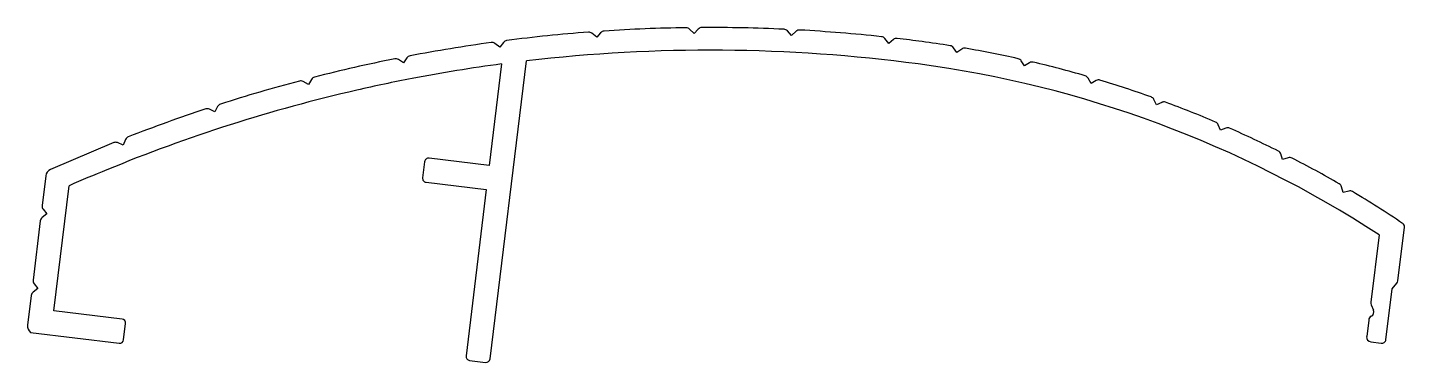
# Model space of a CAD drawing. Extents: x 2441.5 to 2526.7, y 1509.2 to 1529.9.
import ezdxf

# ---------------------------------------------------------------- set-up
doc = ezdxf.new("R2010")
doc.units = 0
doc.layers.get('0').update_dxf_attribs({"linetype": 'CONTINUOUS'})

msp = doc.modelspace()

# ---------------------------------------------------------------- linework, layer by layer
for p, q in [((2476.73, 1529.309), (2476.437, 1529.559)), ((2476.972, 1529.593), (2476.73, 1529.309)), ((2482.75, 1529.553), (2482.472, 1529.82)), ((2483.009, 1529.822), (2482.75, 1529.553)), ((2488.773, 1529.429), (2488.513, 1529.713)), ((2489.049, 1529.682), (2488.773, 1529.429)), ((2470.736, 1528.698), (2470.428, 1528.929)), ((2470.961, 1528.996), (2470.736, 1528.698)), ((2494.778, 1528.937), (2494.535, 1529.236)), ((2495.068, 1529.173), (2494.778, 1528.937)), ((2498.994, 1528.368), (2498.78, 1528.666)), ((2499.292, 1528.581), (2498.994, 1528.368)), ((2464.791, 1527.722), (2464.469, 1527.934)), ((2464.997, 1528.034), (2464.791, 1527.722)), ((2470.853, 1527.661), (2470.088, 1521.382)), ((2470.142, 1509.423), (2472.387, 1527.853)), ((2503.167, 1527.542), (2502.972, 1527.853)), ((2503.478, 1527.736), (2503.167, 1527.542)), ((2507.282, 1526.462), (2507.106, 1526.785)), ((2458.916, 1526.385), (2458.582, 1526.577)), ((2459.103, 1526.709), (2458.916, 1526.385)), ((2507.604, 1526.638), (2507.282, 1526.462)), ((2511.323, 1525.134), (2511.168, 1525.467)), ((2511.656, 1525.289), (2511.323, 1525.134)), ((2453.134, 1524.692), (2452.789, 1524.863)), ((2453.3, 1525.027), (2453.134, 1524.692)), ((2515.276, 1523.561), (2515.141, 1523.903)), ((2515.617, 1523.696), (2515.276, 1523.561)), ((2446.88, 1522.797), (2442.968, 1521.133)), ((2447.466, 1522.649), (2447.115, 1522.798)), ((2447.612, 1522.993), (2447.466, 1522.649)), ((2470.088, 1521.382), (2466.365, 1521.835)), ((2519.125, 1521.75), (2519.012, 1522.099)), ((2519.474, 1521.864), (2519.125, 1521.75)), ((2466.087, 1521.617), (2465.966, 1520.625)), ((2442.677, 1520.738), (2442.454, 1518.903)), ((2443.172, 1512.397), (2444.115, 1520.135)), ((2466.184, 1520.346), (2469.907, 1519.893)), ((2522.857, 1519.708), (2522.765, 1520.063)), ((2469.907, 1519.893), (2468.653, 1509.604)), ((2523.212, 1519.8), (2522.857, 1519.708)), ((2442.744, 1518.389), (2442.452, 1518.161)), ((2442.515, 1518.681), (2442.744, 1518.389)), ((2442.339, 1517.961), (2441.892, 1514.291)), ((2526.25, 1514.261), (2526.653, 1517.565)), ((2525.084, 1517.09), (2524.577, 1512.929)), ((2441.953, 1514.07), (2442.182, 1513.778)), ((2525.886, 1513.753), (2526.182, 1514.103)), ((2441.777, 1513.349), (2441.554, 1511.514)), ((2442.182, 1513.778), (2441.89, 1513.549)), ((2525.504, 1510.613), (2525.886, 1513.753)), ((2447.391, 1511.883), (2443.172, 1512.397)), ((2524.599, 1512.776), (2524.741, 1512.442)), ((2447.488, 1510.612), (2447.609, 1511.605)), ((2524.443, 1511.828), (2524.319, 1510.807)), ((2441.741, 1511.061), (2447.21, 1510.394)), ((2524.58, 1510.473), (2525.225, 1510.394)), ((2468.871, 1509.326), (2469.864, 1509.205))]:
    msp.add_line(p, q)
for centre, radius, start, end in [((2483.733, 1430.914), 99.001, 94.35243, 97.29451), ((2476.242, 1529.33), 0.3, 49.57071, 94.35243), ((2477.201, 1529.399), 0.3, 93.79451, 139.55434), ((2483.733, 1430.914), 99.001, 90.85243, 93.79451), ((2482.264, 1529.604), 0.3, 46.0712, 90.85243), ((2483.225, 1529.614), 0.3, 90.29451, 136.05327), ((2483.733, 1430.914), 99.001, 87.35243, 90.29451), ((2488.292, 1529.51), 0.3, 42.57079, 87.35243), ((2489.252, 1529.461), 0.3, 86.79451, 132.55429), ((2483.733, 1430.914), 99.001, 83.85243, 86.79451), ((2494.302, 1529.047), 0.3, 39.07091, 83.85243), ((2483.733, 1430.914), 99.001, 97.85243, 100.79451), ((2470.248, 1528.689), 0.3, 53.06995, 97.85243), ((2471.2, 1528.816), 0.3, 97.29451, 143.05424), ((2483.733, 1430.914), 97.601, 82.42619, 96.67512), ((2495.257, 1528.94), 0.3, 83.29451, 129.05313), ((2483.733, 1430.914), 99.001, 82.39229, 83.29451), ((2487.563, 1459.661), 70, 80.94218, 82.38526), ((2498.536, 1528.492), 0.3, 35.57058, 80.94218), ((2499.467, 1528.337), 0.3, 80.16679, 125.55351), ((2487.563, 1459.661), 70, 77.44218, 80.16679), ((2483.733, 1430.914), 99.001, 101.35243, 104.29451), ((2464.304, 1527.684), 0.3, 56.57077, 101.35243), ((2465.247, 1527.868), 0.3, 100.79451, 146.55379), ((2483.733, 1430.914), 97.601, 97.58294, 100.87703), ((2487.563, 1459.661), 68.6, 56.84212, 82.43334), ((2502.718, 1527.693), 0.3, 32.07031, 77.44218), ((2503.637, 1527.482), 0.3, 76.66679, 122.05413), ((2487.563, 1459.661), 70, 73.94218, 76.66679), ((2459.363, 1526.559), 0.3, 104.29451, 150.05365), ((2506.843, 1526.641), 0.3, 28.57087, 73.94218), ((2483.733, 1430.914), 97.601, 102.92412, 112.45791), ((2483.733, 1430.914), 99.001, 104.85243, 107.79451), ((2458.432, 1526.317), 0.3, 60.07099, 104.85243), ((2483.733, 1430.914), 97.601, 100.87703, 102.92412), ((2507.748, 1526.374), 0.3, 73.16679, 118.5529), ((2487.563, 1459.661), 70, 70.44218, 73.16679), ((2453.569, 1524.893), 0.3, 107.79451, 153.55428), ((2510.896, 1525.339), 0.3, 25.06976, 70.44218), ((2511.783, 1525.018), 0.3, 69.66679, 115.05438), ((2487.563, 1459.661), 70, 66.94219, 69.66679), ((2483.733, 1430.914), 99.001, 108.35243, 111.29451), ((2452.655, 1524.595), 0.3, 63.57174, 108.35243), ((2514.862, 1523.793), 0.3, 21.57067, 66.94219), ((2515.728, 1523.417), 0.3, 66.16679, 111.55368), ((2487.563, 1459.661), 70, 63.44219, 66.16679), ((2446.998, 1522.521), 0.3, 67.0699, 113.04826), ((2447.888, 1522.876), 0.3, 111.29451, 157.05352), ((2466.335, 1521.587), 0.25, 83.05394, 173.05394), ((2518.726, 1522.006), 0.3, 18.07096, 63.44219), ((2519.567, 1521.579), 0.3, 62.66679, 108.05466), ((2487.563, 1459.661), 70, 59.94218, 62.66679), ((2443.174, 1520.677), 0.5, 114.3155, 173.05394), ((2483.539, 1429.322), 99.001, 112.00231, 113.46657), ((2466.214, 1520.595), 0.25, 173.05394, 263.05394), ((2522.474, 1519.988), 0.3, 14.57092, 59.94218), ((2523.288, 1519.51), 0.3, 59.16678, 104.55299), ((2487.563, 1459.661), 70, 56.16068, 59.16678), ((2442.751, 1518.866), 0.3, 173.05394, 218.05394), ((2442.637, 1517.925), 0.3, 128.05272, 173.05394), ((2526.405, 1517.595), 0.25, 353.05394, 56.16068), ((2442.19, 1514.254), 0.3, 173.05394, 218.05394), ((2525.953, 1514.297), 0.3, 319.84303, 353.05394), ((2442.075, 1513.313), 0.3, 128.05272, 173.05394), ((2524.875, 1512.893), 0.3, 173.05394, 203.05394), ((2524.465, 1512.325), 0.3, 297.38653, 23.05394), ((2442.05, 1511.454), 0.5, 173.05394, 231.79239), ((2447.361, 1511.635), 0.25, 353.05394, 83.05394), ((2524.741, 1511.792), 0.3, 117.38653, 173.054), ((2524.616, 1510.771), 0.3, 173.054, 263.05394), ((2447.24, 1510.643), 0.25, 263.05394, 353.05394), ((2525.256, 1510.643), 0.25, 263.05394, 353.21924), ((2468.901, 1509.574), 0.25, 173.05394, 263.05394), ((2469.894, 1509.453), 0.25, 263.05394, 353.05394)]:
    msp.add_arc(centre, radius, start, end)

doc.saveas('drawing.dxf')
